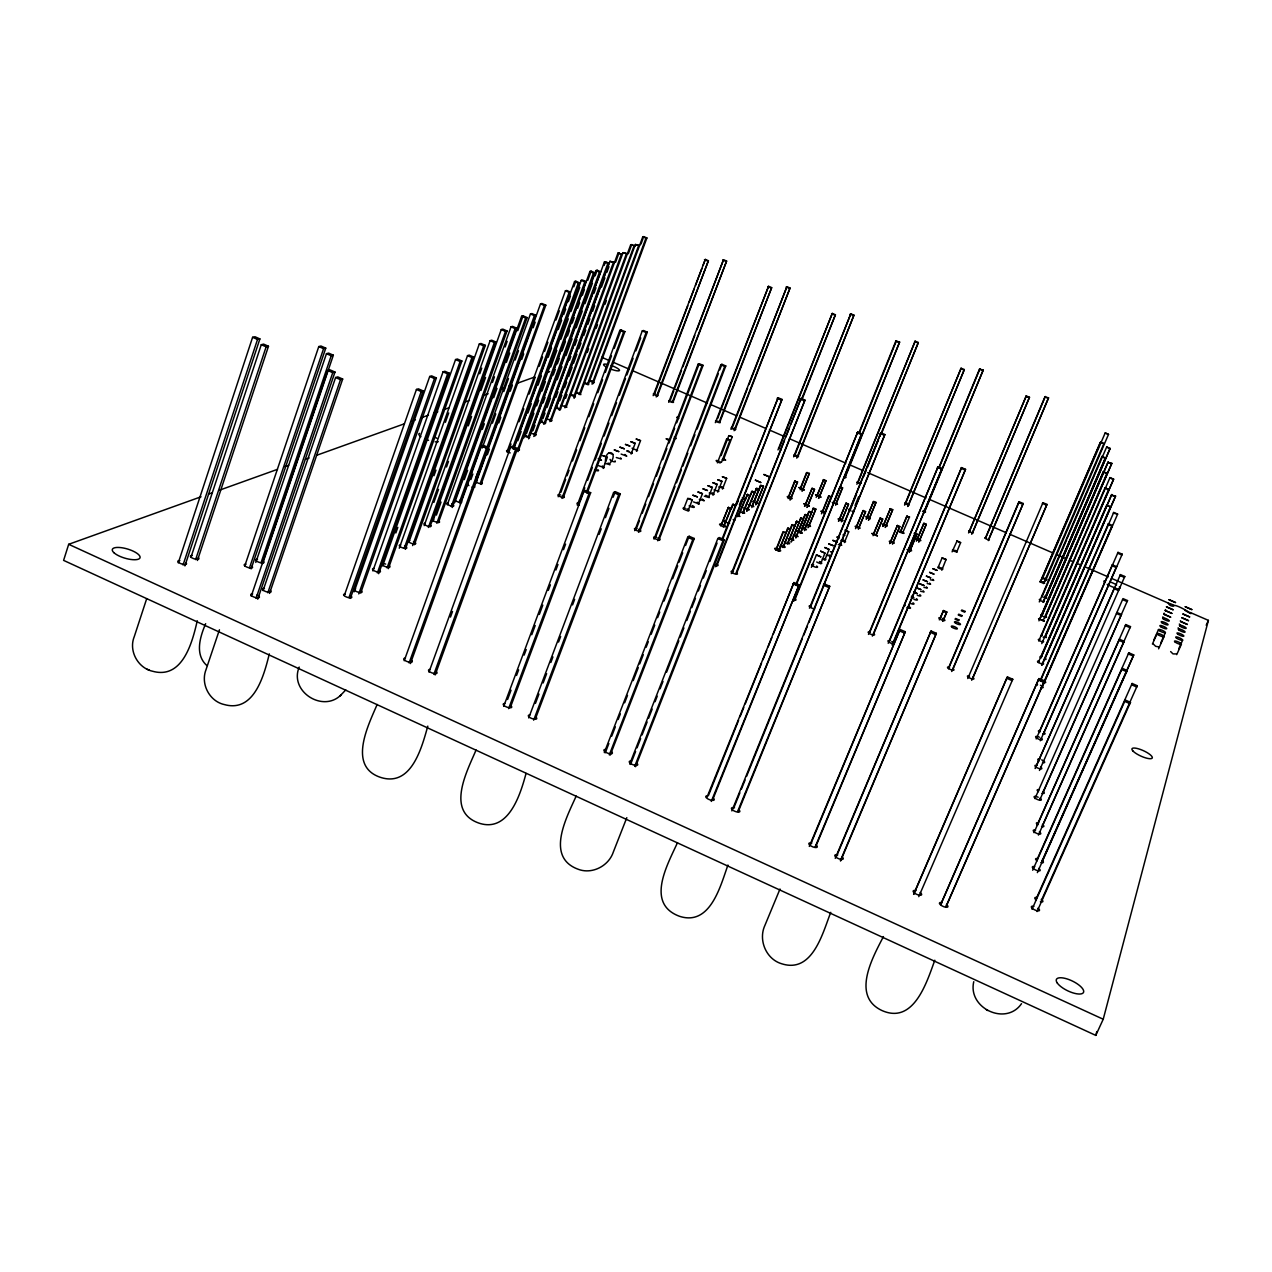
<?xml version="1.0" encoding="UTF-8"?>
<svg xmlns="http://www.w3.org/2000/svg" width="1272" height="1272" viewBox="0 0 1272 1272"><rect width="100%" height="100%" fill="white"/><g stroke="black" fill="none" stroke-linecap="round" stroke-linejoin="round"><path stroke-width="1.5" d="M973.764 981.698C967.451 1008.044 1005.913 1026.409 1021.511 1003.672M956.83 551.762L960.63 542.603L957.085 540.934L952.108 551.841M956.655 540.998L960.614 542.731M941.789 570.238L946.082 559.378L942.091 557.915L938.418 566.692M632.057 448.205L637.526 450.606L636.89 449.636M942.091 557.915L946.193 559.712M626.667 450.94L632.184 453.357L631.548 452.371M610.035 459.367C609.86 461.116 617.159 463.151 615.044 460.83M299.206 667.069C288.887 691.539 323.454 713.401 341.357 694.56M201.04 496.78L68.688 544.305L63.6 560.38L1095.78 1035.392L1103.222 1019.238L1208.4 620.37L1190.179 612.468M1095.78 1035.392L1096.814 1031.56M575.66 392.364L580.843 394.622L579.126 393.143M146.614 598.921L134.276 636.62C128.424 650.771 137.917 668.197 152.799 671.298C182.691 679.471 192.438 642.042 197.255 620.752M178.271 562.86L252.603 337.303L254.988 336.746L259.885 338.909L184.901 565.897M183.041 565.038L257.516 339.465L259.885 338.909M190.895 557.454L261.269 344.696L263.622 344.124L268.471 346.27L197.414 560.491M195.618 559.601L266.134 346.827L268.471 346.27M844.37 542.572L848.758 531.744L845.069 529.995M205.651 623.678C200.117 636.684 194.489 654.524 206.891 665.574M219.452 629.783L205.969 669.803C200.435 684.002 209.514 701.413 224.46 704.593C254.352 712.892 264.115 674.86 269.314 653.903M244.78 565.897L318.779 346.572L320.957 346.016L325.759 348.13L251.109 568.902M249.455 568.028L323.581 348.687L325.759 348.13M255.799 562.431L326.459 353.68L328.605 353.107L333.344 355.206L262.652 563.56M261.062 562.653L331.213 355.763L333.344 355.206M251.22 596.202L327.794 370.502L330.036 369.866L334.981 372.06L257.723 599.192M256.038 598.397L332.755 372.68L334.981 372.06M263.065 590.606L335.601 377.514L337.796 376.894L342.677 379.04L269.537 593.404M267.82 592.784L340.499 379.692L342.677 379.04M344.33 595.455L416.437 389.471L418.393 388.835L423.163 390.933L350.372 598.381M348.989 597.57L421.207 391.569L423.163 390.933M354.141 591.814L429.729 376.48L431.637 375.876L436.375 377.943L360.755 592.879M358.752 593.913L434.468 378.563L436.375 377.943M372.903 570.937L443.038 371.853L444.866 371.265L449.445 373.284L378.69 573.688M377.371 572.957L447.633 373.857L449.445 373.284M382.649 565.929L455.551 359.563L457.332 359.006L461.863 360.994L388.358 568.663M395.831 533L397.818 527.387M1137.247 685.735L1136.786 687.039L1131.651 684.781L1132.128 683.477L1137.247 685.735L1041.307 900.64M387.07 567.916L460.098 361.55L461.863 360.994M399.265 548.232L467.524 355.635L469.225 355.111L473.629 357.035L405.339 549.281M445.391 422.304L448.698 412.971M404.226 548.296L471.928 357.559L473.629 357.035M409.028 541.808L479.305 343.981L480.975 343.472L485.348 345.38L414.386 544.718M1130.474 702.335L1129.981 703.686L1124.798 701.397L1125.291 700.045L1130.474 702.335L1037.046 911.563M433.959 475.744L435.946 470.147M412.621 545.577L483.694 345.889L485.348 345.38M424.212 525.622L490.118 340.673L491.708 340.196L495.953 342.041L430.016 526.672M433.863 502.44L438.522 489.386M446.504 467.015L448.491 461.418M479.735 373.761L481.738 368.165M428.346 527.483L494.363 342.518L495.953 342.041M432.734 521.456L501.263 329.575L502.838 329.13L507.035 330.959L438.49 522.506M436.391 515.096L441.034 502.074M468.287 425.834L471.594 416.532M480.911 390.504L485.554 377.482M436.837 523.301L505.477 331.42L507.035 330.959M447.299 504.793L511.042 326.825L512.537 326.379L516.623 328.16L452.26 507.512M492.455 382.427L494.458 376.83M505.175 346.938L507.178 341.325M377.148 704.465C368.61 724.579 347.415 765.871 380.074 777.224C411.333 787.75 421.716 747.745 427.805 726.121M451.29 506.574L515.128 328.605L516.623 328.16M454.708 502.663L521.615 316.251L523.078 315.838L527.133 317.587L460.226 503.696M464.28 479.592L467.619 470.29M482.327 429.348L484.33 423.767M493.679 397.723L497.018 388.405M506.383 362.361L509.722 353.06M517.736 330.72L523.078 315.838M829.074 549.425L824.765 547.532L829.074 549.425L824.86 559.855M459.335 502.567L525.67 318L527.133 317.587M404.226 660.725L481.42 446.09L483.328 445.295L488.337 447.505L410.443 663.571M470.863 479.608L472.866 474.027M482.247 447.967L530.456 313.961L531.871 313.564L535.83 315.265L474.202 486.222M492.407 423.194L495.762 413.909M503.776 391.601L508.466 378.595M515.16 360.008L518.499 350.722M409.091 662.951L486.445 448.3L488.337 447.505M476.062 477.604L478.081 472.023M486.794 447.823L534.415 315.663L535.83 315.265M475.728 483.551L540.52 303.849L541.904 303.483L545.815 305.169L481.086 484.409M487.351 454.708L489.37 449.111M498.799 422.972L500.818 417.359M510.247 391.235L512.266 385.623M521.695 359.483L523.714 353.886M533.143 327.747L535.162 322.15M480.228 483.408L544.432 305.55L545.815 305.169M506.972 451.926L565.436 290.795L566.692 290.461L570.381 292.051L513.268 449.239M824.956 553.097L820.615 551.189L824.956 553.097L820.726 563.607M508.975 449.493L510.994 443.944M519.04 421.763L523.746 408.821M529.12 394.018L535.146 377.387M539.185 366.288L542.54 357.035M544.543 351.485L547.898 342.248M555.959 320.051L559.314 310.813M428.966 672.141L510.644 447.108L512.505 446.313L517.529 448.523L435.135 674.955M450.479 617.063L452.514 611.482M512.616 447.967L569.125 292.385L570.381 292.051M513.777 448.793L574.562 281.541L575.803 281.223L579.476 282.797L518.006 451.655M517.784 440.796L521.154 431.526M527.912 412.971L531.283 403.685M538.024 385.13L541.395 375.86M548.153 357.305L551.523 348.019M558.265 329.464L561.636 320.194M563.655 314.613L565.69 309.048M568.377 301.639L570.413 296.058M573.783 286.788L575.803 281.223M433.847 674.367L515.685 449.334L517.529 448.523M517.37 450.368L578.235 283.115L579.476 282.797M523.873 437.838L581.225 280.333L582.417 280.031L585.995 281.573L528.643 438.84M526.481 433.593L533.906 413.241M536.593 405.848L538.613 400.298M541.983 391.045L545.354 381.791M550.744 366.988L556.818 350.341M560.857 339.242L568.266 318.89M570.969 311.481L579.73 287.44M528.055 437.52L584.802 281.875L585.995 281.573M530.329 434.945L589.954 271.445L591.13 271.159L594.676 272.685L535.035 435.93M532.92 430.699L534.956 425.134M543.08 402.874L545.1 397.309M553.225 375.049L555.26 369.484M557.279 363.919L559.314 358.354M562.017 350.929L565.404 341.643M567.439 336.078L569.474 330.513M572.177 323.104L574.213 317.539M577.599 308.253L579.619 302.688M582.337 295.279L584.357 289.714M587.744 280.428L591.13 271.159M533.795 436.471L593.515 272.971L594.676 272.685M540.377 422.829L596.027 270.538L597.172 270.252L600.638 271.747L544.988 423.83M542.937 418.631L544.973 413.066M547.008 407.501L550.394 398.231M557.168 379.676L561.922 366.702M565.992 355.572L572.082 338.877M576.152 327.747L582.258 311.052M584.961 303.642L592.418 283.243M595.137 275.817L597.172 270.252M543.78 424.323L599.51 272.017L600.638 271.747M546.499 420.142L604.391 261.984L605.504 261.714L608.954 263.193L551.062 421.127M555.848 397.357L557.883 391.792M569.458 360.199L570.81 356.478M574.896 345.332L576.932 339.751M593.945 293.307L595.98 287.726M604.152 265.435L605.504 261.714M549.886 421.636L607.841 263.463L608.954 263.193M555.928 408.694L609.94 261.317L614.392 262.509L609.94 261.317M559.791 400.775L561.842 395.195M564.577 387.737L566.628 382.141M568.679 376.56L572.098 367.242M573.449 363.522L576.868 354.204M578.919 348.623L580.97 343.027M583.705 335.57L585.756 329.989M587.807 324.408L589.842 318.811M592.577 311.354L594.628 305.773M601.465 287.138L604.884 277.837M606.919 272.24L608.97 266.659M559.219 410.14L613.311 262.763M557.867 407.565L555.61 407.644L560.268 409.679L617.953 253.096L622.358 254.273L617.953 253.096M565.611 398.279L566.978 394.559M615.6 262.175L619.019 252.842M564.959 407.819L621.308 254.527M566.151 407.183L623.026 252.651L627.335 253.812L623.026 252.651M587.267 352.471L588.634 348.767M596.123 328.383L597.49 324.678M604.979 304.294L606.347 300.59M573.72 396.928L626.301 254.05M574.117 398.343L630.721 244.717L634.982 245.878L630.721 244.717M628.32 253.764L631.739 244.494M579.237 394.606L633.981 246.1M580.318 394.177L635.38 244.478L639.546 245.607L635.38 244.478M587.394 384.446L638.56 245.83M588.427 384.033L642.773 236.831L643.743 236.608L646.907 237.959L593.006 383.715M641.024 244.001L643.06 238.452M591.989 384.128L645.938 238.166L646.907 237.959M558.201 496.748L619.846 330.37L621.054 329.957L624.886 331.61L563.242 497.734M560.857 492.375L565.658 479.465M567.026 475.76L569.077 470.227M572.495 461.005L576.598 449.922M580.016 440.7L584.802 427.774M588.904 416.707L593.706 403.781M597.808 392.714L602.594 379.787M605.329 372.41L611.482 355.794M614.217 348.417L621.054 329.957M561.954 498.401L623.678 332.024L624.886 331.61M476.078 749.987C467.269 770.832 445.407 811.186 478.717 823.048C508.593 833.24 520.423 794.364 526.036 773.44M577.297 505.143L642.28 330.911L643.473 330.497L647.305 332.167L587.139 493.17M579.937 500.755L584.77 487.796M587.537 480.403L592.37 467.444M595.121 460.035L601.338 443.387M604.105 435.978L608.938 423.035M611.705 415.626L616.538 402.668M619.305 395.274L625.506 378.611M626.889 374.922L633.106 358.259M635.873 350.865L640.706 337.907M503.68 706.373L583.912 491.39L585.613 490.483L590.669 492.725L510.422 707.28M507.576 699.489L511.026 690.235M516.543 675.448L518.626 669.899M524.144 655.096L526.211 649.547M531.744 634.76L535.194 625.506M539.344 614.408L542.794 605.154M548.312 590.367L550.394 584.818M555.912 570.015L557.979 564.466M563.512 549.679L565.579 544.13M586.583 491.978L646.128 332.58L647.305 332.167M508.609 708.631L589 493.631L590.669 492.725M605.393 461.561C605.408 446.679 619.623 452.625 609.622 463.628M603.151 468.446L607.332 457.3L602.896 455.678L607.332 457.3M816.417 554.894L820.79 556.818L816.417 554.894L811.393 567.36M528.707 717.917L613.597 492.55L615.235 491.644L620.323 493.886L535.48 718.616M535.448 703.368L538.946 694.083M543.144 682.937L546.642 673.651M550.84 662.505L552.938 656.94M558.535 642.074L560.65 636.509M572.543 604.931L574.642 599.366M599.128 534.351L601.227 528.786M605.44 517.64L608.938 508.355M613.136 497.209L615.235 491.644M631.135 454.056L635.189 443.308L630.912 441.75L635.189 443.308M653.172 395.656L705.308 259.409L708.409 260.728L657.211 396.387M654.857 393.207L687.802 305.868M689.201 302.148L694.099 289.142M695.498 285.421L701.81 268.71M703.209 264.989L705.308 259.409M533.652 720.175L618.701 494.792L620.323 493.886M656.225 396.975L708.409 260.728M636.477 451.306L640.516 440.637L636.27 439.078L640.516 440.637M668.706 402.302L723.498 259.726L726.614 261.062L673.349 401.364M670.296 400.044L673.81 390.806M675.209 387.117L681.506 370.502M682.905 366.813L694.798 335.426M696.897 329.893L722.798 261.587M672.459 401.793L726.614 261.062M1127.199 670.503L1126.738 671.727L1121.777 669.549L1122.254 668.325L1127.199 670.503L1037.364 872.624M1041.641 862.289L1133.288 656.098L1133.734 654.921L1128.821 652.775L1036.696 860.365M634.744 530.647L698.137 364.158L699.218 363.697L703.082 365.366L639.689 531.585M635.921 529.915L639.434 520.677M642.249 513.284L645.763 504.062M648.577 496.668L653.506 483.742M656.32 476.348L659.834 467.11M662.648 459.733L666.862 448.65M668.977 443.101L674.605 428.33M676.704 422.797L699.218 363.697M638.528 532.316L702.001 365.827L703.082 365.366M653.999 539.121L720.842 364.778L721.892 364.301L725.771 365.97L658.928 540.059M655.144 538.374L675.019 486.524M676.45 482.819L681.41 469.861M682.841 466.156L687.802 453.198M690.648 445.788L694.91 434.674M697.04 429.125L718.346 373.57M719.761 369.866L721.892 364.301M657.799 540.807L724.722 366.447L725.771 365.97M715.341 422.67L768.558 286.311L771.675 287.631L719.968 421.716M717.599 418.552L768.558 286.311M683.652 509.07L687.723 498.481L689.996 498.672L692.207 500.119L688.088 510.788M719.125 422.177L771.675 287.631M576.184 796.049C566.755 817.228 544.829 857.408 578.553 869.396C592.323 874.468 608.684 865.914 613.279 852.145L626.81 817.673M698.36 504.157L702.43 493.647L698.026 492.041L702.43 493.647M604.311 752.563L687.675 537.245L689.138 536.243L694.274 538.501L610.258 755.059M605.281 752.786L608.859 743.532M611.737 736.122L615.314 726.869M618.176 719.475L620.338 713.91M624.632 702.812L627.494 695.402M633.233 680.6L638.258 667.641M639.689 663.952L643.266 654.698M646.128 647.289L648.291 641.74M651.153 634.331L654.73 625.077M657.608 617.683L659.755 612.118M664.048 601.02L668.357 589.906M672.65 578.808L677.674 565.849M679.105 562.144L682.682 552.891M685.56 545.497L689.138 536.243M717.392 462.849L726.614 439.047L727.87 439.094L730.017 440.287L721.494 462.261M730.987 429.38L786.907 286.677L790.039 288.013L734.882 430.254M721.097 455.615L728.84 435.612L731.464 436.248L732.211 436.9L723.053 460.543M732.529 427.074L747.554 388.278M748.985 384.589L786.907 286.677M734.071 430.715L790.039 288.013M708.79 496.557L712.352 487.383L708.011 485.793L712.352 487.383M609.304 754.837L692.811 539.519L694.274 538.501M712.956 495.237L717.185 484.314L712.892 482.74L717.185 484.314M717.742 492.153L721.971 481.293L717.694 479.735L721.971 481.293M722.48 489.1L726.662 478.32L722.432 476.777L726.662 478.32M1128.821 652.775L1128.359 653.951L1133.288 656.098M720.699 525.797L728.411 507.353L730.987 508.482L723.275 526.926M721.399 525.304L728.411 507.353M629.72 764.043L717.821 538.533L719.221 537.515L724.372 539.789L635.539 766.698M630.562 764.424L635.603 751.514M637.049 747.825L640.643 738.603M642.09 734.898L647.13 721.987M648.577 718.298L652.186 709.076M655.064 701.699L657.227 696.166M660.104 688.788L662.998 681.41M666.592 672.188L678.851 640.818M680.297 637.129L683.907 627.907M686.785 620.529L690.394 611.307M691.825 607.619L695.434 598.397M698.312 591.019L700.475 585.486M703.368 578.108L706.246 570.731M709.856 561.509L717.058 543.049M723.959 526.433L732.608 504.491L735.852 505.159L732.608 504.491M731.209 509.372L733.292 504.03M721.94 539.376L778.098 397.739L782.01 399.424L716.836 565.754M736.043 504.761L738.094 500.755L736.711 504.3M723.148 538.199L751.355 466.108M752.801 462.42L756.411 453.182M757.858 449.477L778.098 397.739M634.712 766.332L722.973 540.807L724.372 539.789M739.414 505.016L741.481 499.753M715.723 566.74L782.01 399.424M737.792 516.671L745.344 498.64L742.18 497.988L744.692 499.085M738.46 516.193L747.491 494.363L749.987 495.46L742.498 513.347M745.44 499.594L747.491 494.363M743.15 512.886L752.086 491.246L754.55 492.328L746.664 511.233M750.639 494.935L752.086 491.246M747.3 510.788L756.602 488.178L759.05 489.243L751.847 507.56M754.439 493.663L755.886 490.006M751.943 506.177L759.05 489.243M753.994 501.947L760.433 485.57L763.486 486.206L756.331 504.396M758.907 490.595L761.053 485.141M755.711 504.841L763.486 486.206M777.971 449.891L832.27 313.405L835.418 314.74L802.107 399.281M779.45 447.569L832.27 313.405M731.336 573.592L801.042 398.422L804.953 400.108L736.901 572.639M732.354 572.782L784.411 440.637M785.858 436.964L789.467 427.79M790.914 424.117L801.042 398.422M801.36 399.71L835.418 314.74M735.9 573.449L804.953 400.108M793.664 456.823L850.793 313.818L853.957 315.154L798.228 455.837M794.412 456.314L850.793 313.818M796.765 458.159L853.957 315.154M788.29 497.225L794.603 481.293L797.544 481.913L790.516 499.61M788.147 498.576L795.175 480.88M789.944 500.023L797.544 481.913M775.777 550.045L782.932 532.078L786.144 532.714L782.932 532.078M800.295 488.4L806.512 472.787L809.374 473.407L802.473 490.738M776.413 549.536L782.837 533.365M800.152 489.72L807.052 472.389M801.932 491.135L809.374 473.407M778.353 551.189L788.02 528.055L790.58 529.184L783.473 547.008M778.989 550.665L788.02 528.055M782.852 547.517L791.804 525.066L794.952 525.702L791.804 525.066M791.009 528.119L792.408 524.589M787.288 543.891L796.733 521.17L799.261 522.267L791.55 541.586M787.893 543.398L796.733 521.17M804.508 506.399L812.124 488.273L814.509 489.307L807.434 507.003M805.065 505.97L812.124 488.273M790.946 542.095L800.994 517.799L803.507 518.897L795.843 538.072M799.611 521.282L800.994 517.799M806.877 507.433L814.509 489.307M797.687 532.284L805.192 514.492L807.672 515.573L800.756 532.889M795.938 536.816L803.507 518.897M803.809 517.958L805.192 514.492M802.139 528.198L808.738 511.678L811.79 512.314L804.461 530.647M800.168 533.365L807.672 515.573M807.847 514.89L809.326 511.233M677.483 842.668C667.403 864.817 645.238 903.677 679.566 916.317C710.476 926.334 720.524 885.614 727.95 865.039M816.179 497.368L823.652 479.623L825.973 480.625L819.041 497.956M817.403 495.221L823.652 479.623M804.604 529.279L813.38 508.021L815.845 509.086L808.547 527.292M818.5 498.37L825.973 480.625M807.974 527.753L815.845 509.086M706.962 797.274L793.935 582.56L799.134 584.85L712.654 799.865M708.361 795.731L738.603 720.381M740.081 716.708L743.77 707.518M745.249 703.845L761.483 663.412M762.962 659.739L766.65 650.548M768.113 646.876L771.802 637.685M773.281 634.013L793.935 582.56M821.474 513.808L828.581 496.096L831.491 496.716M822.714 511.598L829.121 495.683M824.558 513.077L830.966 497.145L828.581 496.096M795.731 584.897L857.71 432.083L861.653 433.784L794.618 600.416M796.654 584.071L857.71 432.083M858.823 433.116L895.838 341.055L899.622 342.057L844.847 478.129M859.49 432.655L896.458 340.705M711.271 801.424L799.134 584.85M793.696 601.274L861.653 433.784M832.794 504.602L839.774 487.255L842.621 487.876L840.283 486.858M844.926 476.825L899.622 342.057M835.815 503.887L842.112 488.273M835.64 505.207L842.621 487.876M838.471 521.234L846.134 503.092L848.519 504.141L841.364 521.838M838.995 520.789L846.134 503.092M841.571 520.518L848.519 504.141M856.867 484.282L915.156 341.166L918.336 342.518L881.353 433.911M858.266 481.929L915.156 341.166M809.453 608.191L880.924 432.846L884.867 434.547L823.874 585.152M810.343 607.316L880.924 432.846M850.841 508.403L856.453 494.522M863.688 476.491L865.914 470.99M867.393 467.333L878.507 439.873M879.986 436.217L918.336 342.518M855.07 505.525L858.584 496.859M1130.49 626.619L1130.061 627.7L1125.338 625.649L1125.784 624.568L1130.49 626.619L1041.784 827.166M731.861 810.916L884.867 434.547M733.96 807.497L739.891 792.854M741.369 789.181L745.09 780.022M746.569 776.349L802.235 638.942M803.713 635.269L807.418 626.11M808.913 622.453L824.495 583.975L829.71 586.265L738.269 811.647M737.665 811.393L829.71 586.265M855.5 528.691L863.195 510.533L865.58 511.583L858.393 529.279M856.724 526.465L863.195 510.533M858.6 527.96L865.58 511.583M866.105 519.151L873.641 501.375L875.995 502.392L868.935 519.739M866.598 518.706L872.942 503.108M1124.209 641.295L1123.764 642.424L1118.994 640.341L1119.455 639.228L1124.209 641.295L1038.429 835.1M868.442 520.168L875.995 502.392M873.276 534.383L880.272 517.974L882.673 519.024L876.169 534.956M873.053 535.687L880.272 517.974M875.677 535.417L882.673 519.024M882.816 526.433L890.368 508.657L892.721 509.675L885.63 527.021M883.277 526.004L890.368 508.657M885.153 527.467L892.721 509.675M904.551 505.111L961.123 368.212L964.319 369.564L908.272 505.906M905.139 504.539L961.123 368.212M889.653 543.621L897.396 525.447L899.797 526.497L892.531 544.193M890.13 543.144L897.396 525.447M892.785 542.905L899.797 526.497M907.683 506.479L964.319 369.564M900.274 532.014L906.697 516.384L909.496 516.973L902.611 533.032M900.719 531.553L907.143 515.955M868.49 634.41L938.068 466.76L942.043 468.478L873.164 635.205M870.048 631.659L938.068 466.76M938.688 468.001L979.504 369.103L983.208 370.072L924.267 512.743M939.245 467.476L979.997 368.705M872.369 636.127L942.043 468.478M924.442 511.487L983.208 370.072M909.194 552.159L916.969 533.97L914.107 533.381L916.508 534.431M909.639 551.682L916.969 533.97M916.317 541.061L923.933 523.253L926.286 524.287L919.115 541.634M916.762 540.6L923.933 523.253M918.67 542.095L926.286 524.287M780.006 889.001L764.917 925.38C758.096 939.992 766.094 959.263 781.787 963.794C812.713 973.668 822.777 932.646 830.759 912.342M888.206 643.282L961.553 467.603L965.543 469.32L892.865 644.077M889.732 640.532L961.553 467.603M892.101 645.015L965.543 469.32M809.294 846.421L900.035 629.433L905.282 631.755L815.575 847.072M810.471 844.751L900.035 629.433M815.161 846.929L905.282 631.755M968.564 532.936L1026.266 395.91L1029.493 397.277L973.001 531.887M969.836 530.504L1026.266 395.91M835.243 858.346L931.072 630.992L936.351 633.313L840.713 860.81M836.372 856.66L931.072 630.992M971.729 534.304L1029.493 397.277M939.34 619.877L943.522 610.528L946.829 611.991L943.236 620.561M940.628 617.413L943.522 610.528M840.363 860.699L936.351 633.313M942.647 621.324L946.829 611.991M985.371 538.183L1044.916 396.896L1048.557 397.834L988.344 540.6M985.943 537.388L1045.33 396.466M988.551 539.567L1048.557 397.834M948.546 667.927L1018.618 502.488L1019.174 501.772L1023.197 503.505L952.378 670.503M948.451 668.77L1019.174 501.772M951.71 671.489L1023.197 503.505M967.769 678.533L1042.945 502.678L1046.967 504.412L972.333 679.28M971.697 680.266L1046.967 504.412M883.436 936.589C872.99 956.814 850.904 995.849 881.83 1010.477C913.916 1024.898 926.875 981.857 934.809 960.233M1040.226 582.163L1100.232 442.592L1103.937 443.515L1043.517 583.594M1040.655 581.463L1100.582 442.084M1042.452 578.537L1105.177 432.957L1108.516 434.372L1045.377 581.081M1039.288 601.91L1101.949 456.441L1105.416 457.904L1043.453 601.577M913.598 894.296L1006.677 678.246L1007.44 676.911L1012.766 679.264L918.782 896.649M913.789 894.311L1007.44 676.911M1041.927 596.966L1066.683 539.789M1067.065 538.628L1106.688 446.949L1110.122 448.412L1045.727 597.697M1043.024 602.324L1105.416 457.904M1045.298 598.428L1110.122 448.412M1038.922 620.831L1103.412 471.689L1106.974 473.216L1043.199 620.545M1040.162 618.224L1103.412 471.689M1041.307 616.666L1067.955 554.942M1069.514 551.317L1107.928 462.372L1111.823 463.31L1045.218 617.397M1041.752 615.887L1052.723 590.51M1054.281 586.885L1108.278 461.8M1044.773 618.192L1111.823 463.31M1116.896 612.452L1121.459 614.44L1121.014 615.457L1116.45 613.47M1034.931 798.609L1123.001 598.603L1127.517 600.575L1127.087 601.561L1122.556 599.589M1038.731 641.024L1104.971 487.923L1108.643 489.497L1041.784 643.632M1041.434 635.777L1109.979 477.604L1113.636 479.162L1045.473 636.509M1045.012 637.336L1113.636 479.162M1038.27 662.617L1106.624 505.223L1110.424 506.86L1041.688 665.161M1041.545 656.193L1111.41 495.094L1115.576 496.064L1044.932 658.721M1041.243 657.099L1111.792 494.442M1042.102 665.049L1115.576 496.064M940.66 904.551L1038.27 679.948L1038.97 678.596L1044.312 680.965L945.843 906.92M940.851 904.376L1038.97 678.596M1040.353 680.234L1108.405 523.73L1112.332 525.415L1041.021 689.217M1040.544 680.711L1113.731 512.441L1117.627 514.111L1043.581 684.209M946.034 906.729L1112.332 525.415M1036.187 738.921L1112.332 564.816L1116.562 566.644L1040.305 740.765M1039.24 732.402L1118.024 552.366L1122.206 554.179L1043.326 734.214M1035.408 767.986L1114.526 587.728L1118.915 589.62L1118.486 590.558L1114.097 588.65M1035.185 768.542L1120.409 574.61L1124.766 576.502L1039.463 770.45M1042.372 793.664L1127.517 600.575M1038.206 797.226A3.959 1.193 24.2 0 0 1034.168 797.178A3.959 1.193 24.2 0 0 1039.685 800.199L1121.459 614.44M1036.998 825.464L1125.784 624.568M1033.993 832.683L1119.455 639.228M1032.705 870.239L1122.254 668.325M1041.466 862.511L1133.734 654.921M1035.535 900.194L1132.128 683.477M1032.021 909.273L1125.291 700.045M1153.847 639.991L1158.49 629.608M1152.416 644.045L1157.091 633.583M1160.748 642.996L1165.391 632.613M1158.601 648.815L1164.055 636.62M1178.747 648.768L1182.642 640.118M1176.711 654.651L1181.418 644.188M1206.206 625.236L1208.4 620.37M1124.766 576.502L1124.353 577.409L1119.996 575.516L1120.409 574.61M1122.206 554.179L1121.809 555.005L1117.611 553.193L1118.024 552.366M1116.562 566.644L1116.148 567.503L1111.919 565.674L1112.332 564.816M1117.627 514.111L1113.334 513.141L1113.731 512.441M1108.405 523.73L1107.992 524.462L1111.935 526.147M1012.766 679.264L1012.003 680.6L1006.677 678.246M1110.424 506.86L1106.624 505.223M1108.643 489.497L1104.971 487.923M1109.979 477.604L1113.27 479.783M1106.974 473.216L1103.047 472.278M730.017 440.287L726.614 439.047M692.207 500.119L687.723 498.481M1101.949 456.441L1105.05 458.461M1106.688 446.949L1109.772 448.937M1103.937 443.515L1100.232 442.592M1108.516 434.372L1105.177 432.957M1042.945 502.678L1042.42 503.394L1046.443 505.143M613.072 454.406L608.668 452.8M339.751 696.245L345.777 689.901M909.496 516.973L906.697 516.384M824.495 583.975L823.318 585.088L828.533 587.394M732.211 436.9L728.872 435.74M790.58 529.184L787.4 528.548M799.261 522.267L796.129 521.647M811.79 512.314L808.738 511.678M848.71 531.887L845.212 530.869M208.497 494.108L212.233 492.773M219.69 490.102L277.471 469.352M284.928 466.681L288.665 465.329M305.439 459.319L309.175 457.968M316.617 455.297L404.242 423.846M411.699 421.175L415.435 419.824M421.016 417.82L428.473 415.149M434.07 413.13L437.791 411.794M443.387 409.791L448.984 407.787M465.759 401.761L469.495 400.426M482.533 395.735L488.13 393.732M501.184 389.041L504.905 387.706M508.641 386.37L512.362 385.034M517.958 383.031L534.733 377.005M545.927 372.982L549.647 371.647M1170.638 651.582L1172.991 653.888L1176.043 653.935M1159.015 646.939L1155.644 646.319L1153.322 644.03M1178.158 627.78L1178.953 629.195M1179.351 623.995L1180.146 625.395M1162.862 616.841L1163.642 618.224M1164.15 613.168L1164.914 614.535M1165.422 609.542L1166.186 610.894M1041.879 595.455L1042.404 596.695M1184.677 610.194C1201.77 620.243 1179.335 604.916 1173.786 605.361M778.575 447.808L781.167 449.827M1168.3 603.087C1169.731 607.778 1180.114 606.553 1168.3 603.087L1111.839 578.506M731.607 427.392C729.126 428.664 739.795 430.954 734.103 428.155M560.268 409.679L560.539 408.741M669.39 400.362C666.687 401.507 677.499 403.924 671.902 401.125M1039.876 639.355C1033.961 638.735 1046.904 644.507 1042.802 640.643M1042.261 635.078L1040.687 635.539M1042.643 614.774L1040.925 614.71L1042.007 615.871M1040.782 599.398C1035.233 598.715 1047.365 604.12 1043.517 600.607M939.261 567.089C933.187 566.915 948.053 571.78 940.708 567.614M733.133 519.676L735.232 519.835L734.453 518.738M1041.18 581.145C1035.71 581.081 1049.813 585.629 1042.563 581.654M1043.358 577.647L1041.736 577.552L1042.754 578.617M953.889 549.886C948.085 549.663 962.395 554.369 955.288 550.394M890.845 541.061C884.676 540.775 899.431 545.688 892.276 541.602M856.724 526.163C850.459 525.797 865.214 530.758 858.155 526.688M917.446 538.565C911.499 538.279 925.921 543.08 918.861 539.074M883.976 523.969C877.934 523.619 892.356 528.452 885.392 524.477M839.711 518.722C833.399 518.324 848.154 523.317 841.158 519.246M900.703 531.251C894.709 530.949 909.114 535.75 902.102 531.775M852.319 511.423L854.148 511.583L853.305 510.581M970.139 530.774C964.828 529.947 976.053 535.035 972.698 531.887M788.894 496.509C782.439 496.016 797.178 501.073 790.325 497.034M850.65 509.42L848.822 509.261L850.904 510.915M986.198 537.754C980.903 536.943 992.16 542.031 988.757 538.867M526.401 435.469C518.626 434.547 534.59 440.351 527.96 436.042M627.478 450.876L628.797 451.163M542.619 421.096C535.91 419.665 547.485 425.627 545.37 422.304M674.208 438.315L676.195 438.538L674.335 436.996M844.306 477.27L846.039 477.445L845.26 476.523M795.429 454.883C789.467 454.295 803.141 459.033 796.765 455.376M576.455 392.348L577.711 392.635M717.17 420.889C711.016 420.158 724.674 424.991 718.505 421.382M585.788 382.793C579.094 381.87 593.165 386.99 587.171 383.301M655.08 393.907C649.324 392.651 659.77 397.802 657.56 394.988M913.884 591.703L917.335 593.674L913.693 592.657M598.238 458.508L601.497 460.226L598.556 459.764M842.907 534.987L844.894 535.289L843.797 534.208M838.836 537.182L836.769 537.023L839.027 538.453M678.405 417.518L676.672 417.311L678.771 418.488M927.208 583.562L930.579 584.198L929.594 583.053M736.361 515.748L739.986 516.464L737.887 514.683M830.393 551.666L831.92 552.223M923.965 587.394L927.352 588.046L926.366 586.885M826.355 555.292L829.901 555.975L829.01 554.846M920.658 591.305L924.076 591.941L923.09 590.764M1043.008 636.986L1046.284 637.574L1045.155 636.35M824.399 513.363L820.853 511.153L825.448 512.489M1043.724 597.379L1046.808 597.967L1044.423 596.186M1043.374 616.57L1046.554 617.174L1045.457 615.998M705.658 495.301L707.184 495.842M838.296 544.559L841.73 545.243L839.536 543.446M798.641 530.837L802.314 533.175L796.685 531.124M930.404 579.778L933.759 580.414L932.774 579.285M572.225 394.829L573.656 395.338M669.485 439.524L666.067 438.776L669.358 440.859M722.289 459.399L725.66 460.13L723.72 458.556M1044.042 579.269L1047.047 579.873L1044.725 578.156M719.221 461.243C710.921 458.159 722.146 465.361 720.461 461.879M868.697 517.195C860.508 514.254 872.338 521.488 869.969 517.847M591.035 380.741L592.402 381.25M860.158 484.155L856.819 482.12L861.08 483.408M907.54 503.489C899.749 500.691 911.165 507.496 908.749 504.11M922.534 511.344L925.555 511.996L923.472 510.422M147.075 669.215L149.333 670.106M911.499 596.075L913.884 597.76L911.261 597.268M722.655 259.965L725.771 261.301M786.16 286.947L789.292 288.283M850.125 314.136L853.289 315.472M914.568 341.516L917.748 342.868M979.504 369.103L982.699 370.47M1044.916 396.896L1048.144 398.279M704.45 259.647L707.55 260.967M767.763 286.582L770.896 287.917M831.57 313.723L834.718 315.059M895.838 341.055L899.018 342.406M960.583 368.594L963.794 369.961M1025.836 396.339L1029.048 397.707M642.773 236.831L645.938 238.166M1107.928 462.372L1111.474 463.883M604.391 261.984L607.841 263.463M596.027 270.538L599.51 272.017M589.954 271.445L593.515 272.971M1111.41 495.094L1115.194 496.716M581.225 280.333L584.802 281.875M574.562 281.541L578.235 283.115M565.436 290.795L569.125 292.385M642.28 330.911L646.128 332.58M720.842 364.778L724.722 366.447M800.12 398.947L804.031 400.632M880.129 433.434L884.088 435.151M960.885 468.255L964.892 469.972M619.846 330.37L623.678 332.024M698.137 364.158L702.001 365.827M777.144 398.263L781.04 399.949M856.883 432.671L860.826 434.388M937.369 467.412L941.36 469.13M1018.618 502.488L1022.64 504.221M540.52 303.849L544.432 305.55M530.456 313.961L534.415 315.663M521.615 316.251L525.67 318M601.72 357.289L609.002 360.453M612.659 362.027L629.052 369.134M632.693 370.724L707.391 403.113M711.032 404.687L736.536 415.753M740.177 417.327L765.696 428.394M769.337 429.968L783.902 436.296M789.371 438.665L845.848 463.151M849.489 464.741L862.241 470.258M867.711 472.627L926.016 497.924M929.657 499.498L1006.168 532.682M1009.825 534.256L1053.55 553.225M1057.191 554.799L1066.302 558.758M1069.943 560.332L1073.584 561.906M1077.225 563.496L1080.866 565.07M1084.507 566.644L1108.198 576.916M511.042 326.825L515.128 328.605M501.263 329.575L505.477 331.42M806.512 472.787L808.833 473.788M823.127 480.021L825.448 481.023M873.164 501.788L875.518 502.822M889.907 509.086L892.26 510.104M923.504 523.698L925.857 524.732M490.118 340.673L494.363 342.518M479.305 343.981L483.694 345.889M794.603 481.293L796.988 482.327M811.584 488.687L813.953 489.72M845.626 503.521L848.011 504.571M862.686 510.962L865.087 512.012M879.795 518.435L882.196 519.469M896.935 525.908L899.336 526.942M467.524 355.635L471.928 357.559M760.433 485.57L762.866 486.635M812.824 508.466L815.273 509.531M755.966 488.591L758.43 489.672M455.551 359.563L460.098 361.55M751.434 491.676L753.914 492.773M804.604 514.953L807.1 516.035M746.839 494.808L749.335 495.905M800.406 518.276L802.918 519.374M443.038 371.853L447.633 373.857M429.729 376.48L434.468 378.563M727.727 507.83L730.287 508.959M942.949 611.275L946.273 612.738M318.779 346.572L323.581 348.687M416.437 389.471L421.207 391.569M326.459 353.68L331.213 355.763M510.644 447.108L515.685 449.334M613.597 492.55L618.701 494.792M717.821 538.533L722.973 540.807M930.118 632.232L935.413 634.553M1038.27 679.948L1043.628 682.317M252.603 337.303L257.516 339.465M327.794 370.502L332.755 372.68M261.269 344.696L266.134 346.827M335.601 377.514L340.499 379.692M481.42 446.09L486.445 448.3M583.912 491.39L589 493.631M687.675 537.245L692.811 539.519M792.695 583.673L797.894 585.963M899.018 630.673L904.281 632.995M68.688 544.305L1103.222 1019.238M907.047 549.488L911.611 550.808L910.688 549.743M986.372 1009.793L987.788 1010.524M843.368 539.996L845.562 541.777L840.824 540.409M808.388 524.668L810.534 526.417L805.78 525.05M756.204 501.804L758.271 503.521L752.722 501.502M804.302 527.991L806.448 529.772L801.662 528.389M721.574 486.635L723.593 488.321L718.791 486.922M565.07 405.752L566.819 407.294L561.397 405.307M714.037 489.959L718.871 491.358L718.139 490.324M747.173 508.148L749.272 509.897L743.643 507.846M795.922 534.812L798.101 536.625L793.219 535.226M712.05 492.725L714.085 494.458L709.204 493.043M791.629 538.295L793.823 540.123L788.91 538.724M739.763 511.742L744.661 513.157L743.882 512.075M704.306 496.175L709.22 497.591L708.488 496.541M624.87 454.47L626.762 456.139L621.149 454.088M702.239 499.022L704.275 500.786L699.314 499.34M550.156 419.124L551.937 420.714L546.34 418.679M616.3 457.523L621.261 458.969L620.625 457.952M697.215 502.233L699.266 504.014L693.51 501.915M608.08 463.04L610.004 464.757L604.947 463.294M602.308 465.981L604.232 467.714L598.428 465.616M534.304 433.323L536.116 434.992L530.345 432.893M1180.321 620.943L1181.322 621.658M836.674 503.33L837.501 504.316L832.238 502.392M753.024 505.62L753.803 506.685L748.222 504.65M593.547 381.839L594.088 382.681L588.968 380.789M574.833 395.958L575.373 396.832L570.063 394.892M1119.312 586.821A8.777 1.876 23.4 0 1 1118.517 588.523M1115.274 587.871A8.777 1.876 23.4 0 1 1107.197 584.373M1104.557 582.465A8.777 1.876 23.4 0 1 1105.384 580.779M1109.947 581.861A8.777 1.876 23.4 0 1 1116.657 584.913M438.284 441.654A10.685 2.751 19.4 0 1 435.151 441.829M428.569 440.303A10.685 2.751 19.4 0 1 425.102 438.951M420.905 436.678A10.685 2.751 19.4 0 1 419.553 433.355M434.245 436.773A10.685 2.751 19.4 0 1 436.868 438.315M611.228 365.462A8.491 1.781 20.6 0 1 619.512 370.422A8.491 1.781 20.6 0 1 610.449 368.96M605.615 366.638A8.491 1.781 20.6 0 1 606.203 364.158M788.64 542.556A3.196 0.795 21.7 0 1 788.735 543.796A3.196 0.795 21.7 0 1 784.522 542.269M782.852 545.434A3.228 0.811 21.7 0 1 784.776 547.405A3.228 0.811 21.7 0 1 780.07 545.879M779.736 549.822A3.244 0.827 21.7 0 1 778.973 550.967A3.244 0.827 21.7 0 1 774.632 548.661A3.244 0.827 21.7 0 1 778.369 549.091M723.386 524.875A3.244 0.827 21.3 0 1 725.072 526.831A3.244 0.827 21.3 0 1 720.095 525.034A3.244 0.827 21.3 0 1 721.812 524.303M729.635 523.348A3.212 0.811 21.4 0 1 726.01 522.172A3.212 0.811 21.4 0 1 724.611 520.693M413.464 541.634A3.943 1.177 19.1 0 1 415.197 543.987A3.943 1.177 19.1 0 1 409.505 542.46A3.943 1.177 19.1 0 1 409.759 540.632M404.48 546.022A3.975 1.193 19.1 0 1 406.197 548.407A3.975 1.193 19.1 0 1 400.457 546.865A3.975 1.193 19.1 0 1 400.728 545.02M389.248 565.69A4.102 1.272 18.9 0 1 387.896 567.264A4.102 1.272 18.9 0 1 382.395 564.784A4.102 1.272 18.9 0 1 385.655 564.068M379.644 570.492A4.15 1.288 18.8 0 1 378.849 572.162A4.15 1.288 18.8 0 1 373.316 570.206A4.15 1.288 18.8 0 1 374.127 568.536M361.328 590.812A4.277 1.383 18.6 0 1 360.453 592.561A4.277 1.383 18.6 0 1 354.761 590.558A4.277 1.383 18.6 0 1 355.635 588.793M351.024 596.075A4.325 1.399 18.5 0 1 350.134 597.872A4.325 1.399 18.5 0 1 344.362 595.837A4.325 1.399 18.5 0 1 345.269 594.056M481.563 482.613A3.514 0.938 19.7 0 1 481.07 483.853A3.514 0.938 19.7 0 1 476.396 482.168A3.514 0.938 19.7 0 1 476.889 480.927M474.09 486.031A3.546 0.954 19.7 0 1 474.615 487.208A3.546 0.954 19.7 0 1 472.007 486.985M468.875 485.602A3.546 0.954 19.7 0 1 468.35 484.425M459.526 500.341A3.641 1.018 19.6 0 1 461.657 502.249A3.641 1.018 19.6 0 1 458.19 501.979A3.641 1.018 19.6 0 1 454.851 499.991M451.608 504.046A3.689 1.034 19.5 0 1 453.293 506.177A3.689 1.034 19.5 0 1 447.998 504.714A3.689 1.034 19.5 0 1 448.157 503.092M438.84 521.059A3.784 1.097 19.4 0 1 438.236 522.474A3.784 1.097 19.4 0 1 433.195 520.661A3.784 1.097 19.4 0 1 433.8 519.246M430.413 525.082A3.816 1.113 19.3 0 1 429.793 526.529A3.816 1.113 19.3 0 1 424.705 524.716A3.816 1.113 19.3 0 1 425.341 523.269M1044.837 658.022A3.275 0.827 23.4 0 1 1046.013 659.309A3.275 0.827 23.4 0 1 1044.169 659.278M1041.164 657.958A3.275 0.827 23.4 0 1 1041.848 656.702M1042.404 662.617A3.307 0.843 23.5 0 1 1042.611 664.095A3.307 0.843 23.5 0 1 1037.984 662.044A3.307 0.843 23.5 0 1 1039.383 661.281M1043.008 680.345A3.387 0.875 23.6 0 1 1045.695 682.237A3.387 0.875 23.6 0 1 1043.803 682.492M1039.51 679.757A3.387 0.875 23.6 0 1 1041.402 679.757M1040.464 685.274A3.418 0.89 23.6 0 1 1043.183 687.198A3.418 0.89 23.6 0 1 1041.259 687.452M1037.141 685.274A3.418 0.89 23.6 0 1 1037.554 684.479M1042.388 824.51A4.07 1.272 24.4 0 1 1043.835 826.371A4.07 1.272 24.4 0 1 1041.545 826.546M1037.825 824.876A4.07 1.272 24.4 0 1 1038.668 822.841M1039.319 831.888A4.118 1.288 24.4 0 1 1039.574 834.146A4.118 1.288 24.4 0 1 1033.818 831.554A4.118 1.288 24.4 0 1 1035.583 830.203M1041.863 860.381A4.245 1.367 24.6 0 1 1043.358 862.368A4.245 1.367 24.6 0 1 1040.989 862.607M1037.093 860.858A4.245 1.367 24.6 0 1 1037.984 858.648M1038.668 868.442A4.293 1.399 24.6 0 1 1038.922 870.891A4.293 1.399 24.6 0 1 1032.928 868.172A4.293 1.399 24.6 0 1 1034.756 866.677M1041.291 899.384A4.436 1.495 24.9 0 1 1042.849 901.53A4.436 1.495 24.9 0 1 1040.369 901.816M1036.314 899.972A4.436 1.495 24.9 0 1 1037.252 897.555M1037.936 908.224A4.484 1.526 24.9 0 1 1038.206 910.879A4.484 1.526 24.9 0 1 1031.942 908.033A4.484 1.526 24.9 0 1 1033.866 906.38M1043.74 732.322A3.625 1.018 23.8 0 1 1045.028 733.849A3.625 1.018 23.8 0 1 1042.992 733.896M1039.669 732.433A3.625 1.018 23.8 0 1 1040.432 730.843M1041.037 738.078A3.657 1.034 23.8 0 1 1040.798 739.811A3.657 1.034 23.8 0 1 1035.678 737.06A3.657 1.034 23.8 0 1 1039.415 737.203M1041.673 759.877A3.768 1.081 24 0 1 1044.662 762.087A3.768 1.081 24 0 1 1042.547 762.485M1039.097 760.942A3.768 1.081 24 0 1 1039.892 759.241M1040.496 767A3.8 1.113 24 0 1 1040.735 768.94A3.8 1.113 24 0 1 1035.408 766.555A3.8 1.113 24 0 1 1037.03 765.458M1042.881 791.407A3.911 1.177 24.2 0 1 1044.264 793.14A3.911 1.177 24.2 0 1 1042.07 793.267M1038.493 791.677A3.911 1.177 24.2 0 1 1039.303 789.817M1039.939 798.18A3.959 1.193 24.2 0 1 1039.685 800.199M636.604 763.089A4.516 1.59 21.2 0 1 636.366 765.41A4.516 1.59 21.2 0 1 630.356 763.311A4.516 1.59 21.2 0 1 630.61 761.006M611.291 751.529A4.516 1.59 20.9 0 1 610.989 753.819A4.516 1.59 20.9 0 1 604.979 751.72A4.516 1.59 20.9 0 1 605.281 749.431M535.782 717.058A4.5 1.574 20.2 0 1 535.289 719.237A4.5 1.574 20.2 0 1 529.295 717.138A4.5 1.574 20.2 0 1 529.788 714.959M510.756 705.626A4.5 1.558 19.9 0 1 510.215 707.788A4.5 1.558 19.9 0 1 504.205 705.69A4.5 1.558 19.9 0 1 504.761 703.527M436.137 671.552A4.5 1.542 19.2 0 1 435.422 673.619A4.5 1.542 19.2 0 1 429.411 671.521A4.5 1.542 19.2 0 1 430.159 669.47M411.413 660.263A4.5 1.542 19 0 1 410.633 662.299A4.5 1.542 19 0 1 404.623 660.2A4.5 1.542 19 0 1 405.434 658.165M518.738 449.159A3.291 0.827 20 0 1 518.912 450.272A3.291 0.827 20 0 1 515.303 449.382M513.983 448.666A3.291 0.827 20 0 1 513.316 448.03M510.199 452.896A3.307 0.843 20 0 1 506.828 451.258A3.307 0.843 20 0 1 507.671 450.495M946.416 904.551A4.627 1.638 24.3 0 1 946.447 907.286A4.627 1.638 24.3 0 1 939.992 904.344A4.627 1.638 24.3 0 1 942.218 902.643M920.165 892.562A4.611 1.638 24 0 1 920.117 895.265A4.611 1.638 24 0 1 913.693 892.34A4.611 1.638 24 0 1 915.983 890.654M841.905 856.835A4.579 1.638 23.2 0 1 841.635 859.427A4.579 1.638 23.2 0 1 835.259 856.517A4.579 1.638 23.2 0 1 837.755 854.927M815.972 844.99A4.563 1.622 23 0 1 815.638 847.534A4.563 1.622 23 0 1 809.278 844.64A4.563 1.622 23 0 1 811.822 843.098M738.635 809.676A4.547 1.622 22.2 0 1 738.094 812.124A4.547 1.622 22.2 0 1 731.798 809.246A4.547 1.622 22.2 0 1 734.532 807.8M713.02 797.973A4.532 1.606 21.9 0 1 712.972 800.39A4.532 1.606 21.9 0 1 706.962 798.307A4.532 1.606 21.9 0 1 707.009 795.89M736.536 572.861A3.434 0.922 21.5 0 1 736.122 574.213A3.434 0.922 21.5 0 1 731.368 572.098A3.434 0.922 21.5 0 1 733.435 571.478M717.154 564.275A3.434 0.922 21.4 0 1 717.631 565.627A3.434 0.922 21.4 0 1 714.005 564.784M657.815 537.865A3.418 0.906 20.9 0 1 659.468 539.964A3.418 0.906 20.9 0 1 654.206 538.056A3.418 0.906 20.9 0 1 656.161 537.261M638.608 529.359A3.418 0.906 20.8 0 1 640.229 531.426A3.418 0.906 20.8 0 1 634.967 529.534A3.418 0.906 20.8 0 1 636.954 528.755M579.189 505.063A3.418 0.906 20.4 0 1 577.059 503.617A3.418 0.906 20.4 0 1 578.092 503.06M562.208 495.524A3.418 0.906 20.3 0 1 563.655 497.527A3.418 0.906 20.3 0 1 558.392 495.619A3.418 0.906 20.3 0 1 560.539 494.919M972.714 677.435A3.498 0.938 23.2 0 1 972.794 679.041A3.498 0.938 23.2 0 1 967.897 676.863A3.498 0.938 23.2 0 1 969.534 676.036M952.792 668.611A3.482 0.938 23 0 1 952.823 670.185A3.482 0.938 23 0 1 947.942 668.023A3.482 0.938 23 0 1 949.612 667.212M891.767 641.454A3.466 0.938 22.6 0 1 893.914 643.791A3.466 0.938 22.6 0 1 888.635 641.899A3.466 0.938 22.6 0 1 890.114 640.865M873.514 633.52A3.466 0.938 22.5 0 1 873.387 635.014A3.466 0.938 22.5 0 1 868.553 632.868A3.466 0.938 22.5 0 1 870.366 632.12M814.716 608.875A3.45 0.938 22.1 0 1 809.628 606.839A3.45 0.938 22.1 0 1 811.409 606.013M794.984 598.73A3.45 0.922 21.9 0 1 795.89 600.034A3.45 0.922 21.9 0 1 793.68 599.939M185.871 562.701A4.547 1.495 17.1 0 1 184.535 564.482A4.547 1.495 17.1 0 1 178.509 562.367A4.547 1.495 17.1 0 1 179.861 560.586M198.289 557.597A4.484 1.463 17.2 0 1 197.001 559.346A4.484 1.463 17.2 0 1 191.054 557.247A4.484 1.463 17.2 0 1 192.342 555.498M251.888 566.279A4.404 1.431 17.7 0 1 250.743 568.012A4.404 1.431 17.7 0 1 244.876 565.961A4.404 1.431 17.7 0 1 246.037 564.212M262.223 562.971A4.357 1.399 17.8 0 1 256.419 560.92A4.357 1.399 17.8 0 1 257.532 559.219M263.32 561.254A4.357 1.399 17.8 0 1 263.622 562.796M257.008 594.962A4.532 1.51 17.7 0 1 258.614 597.76A4.532 1.51 17.7 0 1 251.983 596.075A4.532 1.51 17.7 0 1 252.683 593.865M270.395 590.494A4.484 1.479 17.8 0 1 269.267 592.323A4.484 1.479 17.8 0 1 263.32 590.24A4.484 1.479 17.8 0 1 264.449 588.411M942.409 618.478A3.275 0.827 22.8 0 1 944.508 620.625A3.275 0.827 22.8 0 1 939.563 618.828A3.275 0.827 22.8 0 1 940.835 617.906M919.767 594.724A3.196 0.795 22.6 0 1 920.515 596.027A3.196 0.795 22.6 0 1 917.303 595.264M916.381 598.73A3.228 0.811 22.6 0 1 917.144 600.066A3.228 0.811 22.6 0 1 913.9 599.287M824.94 558.519A3.196 0.795 22 0 1 825.56 559.775A3.196 0.795 22 0 1 822.253 558.98M912.946 602.801A3.244 0.827 22.6 0 1 913.709 604.152A3.244 0.827 22.6 0 1 910.434 603.373M819.422 561.524A3.228 0.811 22 0 1 821.426 563.528A3.228 0.811 22 0 1 816.719 562.001M692.111 505.509A3.212 0.795 21.1 0 1 693.86 507.401A3.212 0.795 21.1 0 1 689.122 505.843M816.608 566.056A3.26 0.827 22 0 1 816.37 567.328A3.26 0.827 22 0 1 811.838 565.325A3.26 0.827 22 0 1 813.651 564.752M909.464 606.951A3.275 0.843 22.6 0 1 910.227 608.302A3.275 0.843 22.6 0 1 906.92 607.539M904.615 606.06A3.275 0.843 22.6 0 1 905.171 605.393M597.76 469.67A3.228 0.811 20.5 0 1 598.031 470.815A3.228 0.811 20.5 0 1 594.549 469.94M686.928 508.816A3.228 0.811 21.1 0 1 688.534 510.74A3.228 0.811 21.1 0 1 683.573 508.943A3.228 0.811 21.1 0 1 685.354 508.259M937.035 570.381L932.821 568.679L937.035 570.381M933.887 574.085L929.625 572.384L933.887 574.085M930.675 577.854L926.398 576.137L930.675 577.854M927.431 581.686L923.122 579.952L927.431 581.686M924.124 585.565L919.783 583.832L924.124 585.565M920.785 589.508L916.397 587.759L920.785 589.508M837.167 542.095L832.874 540.377L837.167 542.095M833.176 545.656L828.851 543.923L833.176 545.656M707.423 490.483L703.05 488.893L707.423 490.483M697.358 496.859L692.922 495.237L697.358 496.859M958.961 619.925L958.404 620.688L955.049 619.21L955.622 618.446L958.961 619.925M962.077 615.648L961.537 616.395L958.214 614.933L958.77 614.185L962.077 615.648M965.162 611.435L964.621 612.166L961.314 610.719L961.871 609.988L965.162 611.435M629.783 446.011L625.49 444.437L629.783 446.011M624.298 448.778L619.957 447.188L624.298 448.778M618.733 451.576L614.36 449.97L618.733 451.576M1187.348 624.425L1180.623 621.499L1187.348 624.425M1188.493 620.641L1181.815 617.731L1188.493 620.641M1189.622 616.904L1182.976 614.026L1189.622 616.904M1191.816 609.59L1185.266 606.744L1191.816 609.59M1170.606 617.143L1163.88 614.217L1170.606 617.143M1171.846 613.406L1165.184 610.512L1171.846 613.406M1173.086 609.733L1166.456 606.855L1173.086 609.733M1175.519 602.53L1168.984 599.684L1175.519 602.53M1044.264 621.181L1038.604 618.701L1044.264 621.181M877.378 535.846L871.924 533.461L877.378 535.846M809.31 506.097L803.904 503.728L809.31 506.097M820.885 497.082L815.575 494.76L820.885 497.082M804.302 489.847L799.007 487.526L804.302 489.847M760.767 482.501L755.393 480.148L760.767 482.501M769.178 476.809L763.884 474.504L769.178 476.809M1132.875 750.925A11.146 2.989 24.4 0 0 1150.508 758.716A11.146 2.989 24.4 0 0 1142.972 750.48A11.146 2.989 24.4 0 0 1132.875 750.925M114.289 553.034A14.485 4.77 16.6 0 0 138.425 559.171A14.485 4.77 16.6 0 0 125.785 548.534A14.485 4.77 16.6 0 0 114.289 553.034M1057.35 983.113A15.057 5.422 25.7 0 0 1081.025 993.909A15.057 5.422 25.7 0 0 1071.517 980.633A15.057 5.422 25.7 0 0 1057.35 983.113M955.558 623.121A3.26 0.827 22.9 0 0 960.455 624.488A3.26 0.827 22.9 0 0 956.417 621.928A3.26 0.827 22.9 0 0 955.558 623.121M952.394 627.446A3.291 0.843 22.9 0 0 957.339 628.813A3.291 0.843 22.9 0 0 953.269 626.237A3.291 0.843 22.9 0 0 952.394 627.446M1180.241 626.301A3.705 0.811 23.8 0 0 1186.029 628.416A3.705 0.811 23.8 0 0 1182.165 625.665A3.705 0.811 23.8 0 0 1180.241 626.301M1163.371 618.955A3.689 0.811 23.7 0 0 1169.143 621.07A3.689 0.811 23.7 0 0 1165.311 618.335A3.689 0.811 23.7 0 0 1163.371 618.955M1179.08 630.085A3.721 0.811 23.8 0 0 1184.9 632.216A3.721 0.811 23.8 0 0 1181.004 629.433A3.721 0.811 23.8 0 0 1179.08 630.085M1162.036 622.787A3.721 0.811 23.7 0 0 1167.855 624.918A3.721 0.811 23.7 0 0 1163.991 622.151A3.721 0.811 23.7 0 0 1162.036 622.787M1177.808 634.124A3.752 0.827 23.8 0 0 1183.66 636.27A3.752 0.827 23.8 0 0 1179.748 633.456A3.752 0.827 23.8 0 0 1177.808 634.124M1160.684 626.667A3.737 0.827 23.8 0 0 1166.535 628.813A3.737 0.827 23.8 0 0 1162.656 626.015A3.737 0.827 23.8 0 0 1160.684 626.667M1176.552 638.115A3.784 0.843 23.9 0 0 1182.451 640.277A3.784 0.843 23.9 0 0 1178.508 637.431A3.784 0.843 23.9 0 0 1176.552 638.115M1159.301 630.61A3.768 0.843 23.8 0 0 1165.216 632.772A3.768 0.843 23.8 0 0 1161.304 629.942A3.768 0.843 23.8 0 0 1159.301 630.61M1175.28 642.169A3.8 0.859 23.9 0 0 1181.227 644.348A3.8 0.859 23.9 0 0 1177.268 641.486A3.8 0.859 23.9 0 0 1175.28 642.169M1157.918 634.601A3.8 0.859 23.8 0 0 1163.864 636.779A3.8 0.859 23.8 0 0 1159.937 633.933A3.8 0.859 23.8 0 0 1157.918 634.601"/></g></svg>
